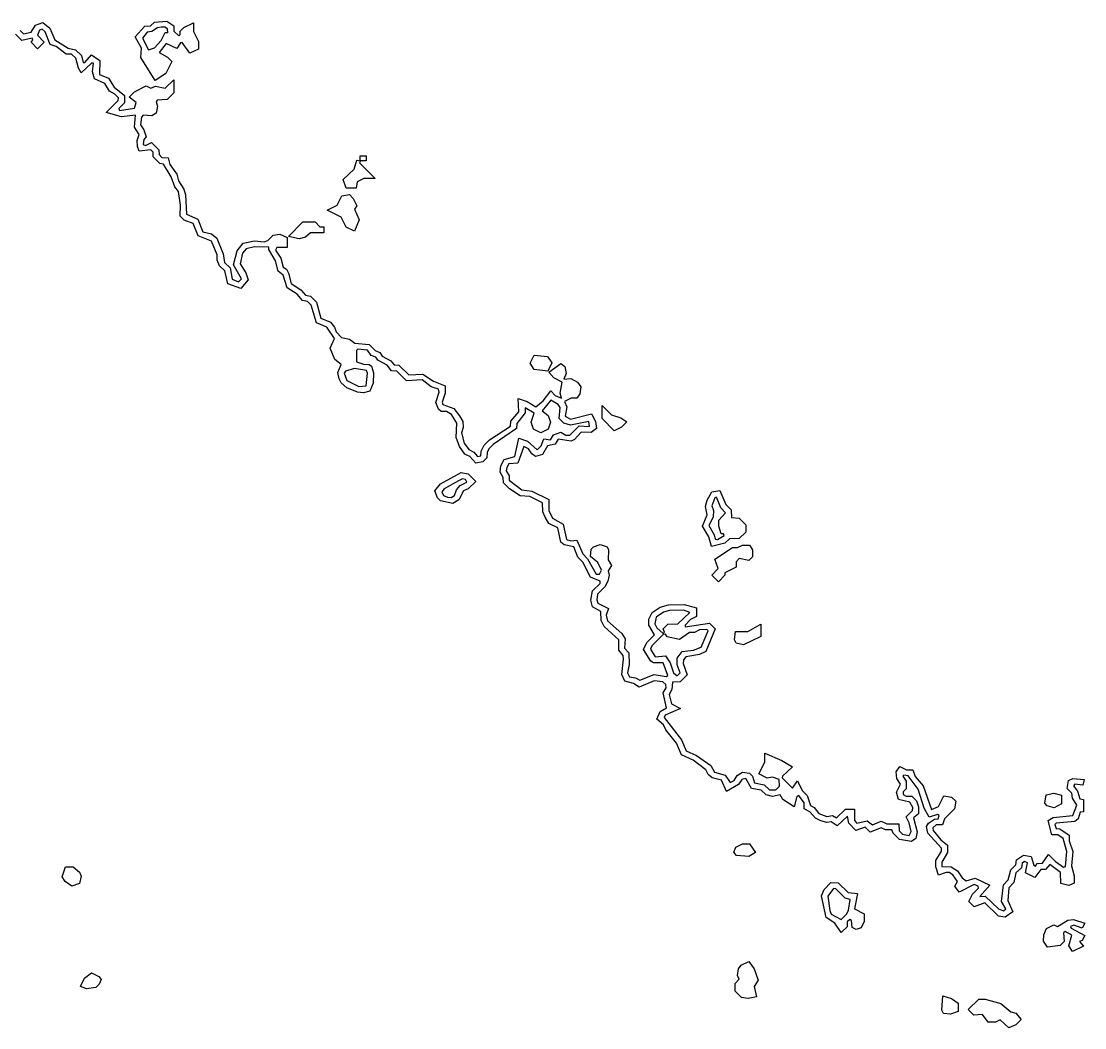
# Model space of a CAD drawing. Header units: metres. Extents: x 0 to 254, y 0 to 254.
# Drawn here: x 144.4 to 254.1, y 126.9 to 230.7 of the extents above; entities that cross this region are included whole.
import ezdxf

# ---------------------------------------------------------------- set-up
doc = ezdxf.new("R2010")
doc.units = ezdxf.units.M
doc.layers.add('contour_grooves', color=7, linetype='Continuous')

msp = doc.modelspace()

# ---------------------------------------------------------------- linework, layer by layer
at = {"layer": 'contour_grooves'}
msp.add_lwpolyline([(144.3, 229.75), (144.63, 229.42), (145.42, 229.59), (145.88, 230.32), (146.64, 230.58), (147.36, 229.99), (147.85, 228.81), (149.23, 227.95), (150.01, 227.77), (150.61, 227.17), (150.78, 226.47), (150.96, 226.48), (151.65, 227.24), (152.5, 226.67), (152.46, 225.21), (153.4, 224.84), (153.97, 223.93), (155.04, 223.07), (155.04, 222.32), (154.46, 221.73), (154.52, 221.52), (156.09, 221.74), (156.26, 222.35), (155.54, 222.9), (156.09, 223.45), (157.29, 224.05), (157.77, 223.81), (158.26, 224.03), (159.24, 223.83), (160.13, 224.69), (160.13, 223.33), (159.45, 222.65), (158.43, 222.59), (158.31, 222.39), (158.44, 221.96), (158.32, 221.25), (157.87, 220.95), (156.98, 221.04), (156.81, 220.81), (156.69, 220.02), (157.05, 219.53), (157.29, 218.8), (157.03, 218.53), (156.98, 218.01), (157.22, 217.91), (157.85, 218.22), (158.6, 217.47), (158.62, 216.97), (158.89, 216.68), (159.56, 216.63), (159.73, 215.94), (160.45, 214.94), (160.61, 214.25), (161.19, 213.39), (161.36, 212.82), (161.44, 210.83), (162.61, 210.31), (163.14, 209), (164.03, 208.8), (164.57, 208.35), (165.22, 206.72), (165.37, 205.84), (165.97, 205.29), (166.16, 204.11), (166.81, 203.83), (167.11, 204.16), (166.29, 205.6), (166.68, 207.04), (167.31, 207.82), (168.48, 208.07), (169.46, 207.98), (169.85, 208.12), (170.38, 208.64), (171.07, 208.75), (171.84, 208.4), (171.84, 207.38), (170.77, 207.38), (170.63, 207.12), (171.18, 206.28), (171.42, 205.35), (171.76, 205.13), (171.98, 204.73), (172.26, 203.67), (173.26, 203.02), (173.74, 202.47), (174.23, 202.36), (174.85, 201.74), (175.32, 200.09), (176.3, 199.68), (176.73, 199.17), (176.9, 198.68), (177.46, 198.11), (178.26, 197.91), (178.83, 197.53), (180.29, 197.38), (180.9, 196.74), (181.41, 196.56), (181.65, 196.18), (182.55, 195.7), (182.88, 195.28), (183.37, 195.25), (184.38, 194.25), (185.84, 194.32), (186.94, 193.58), (188.13, 193.1), (188.13, 192.36), (187.82, 191.43), (187.9, 191.17), (189.02, 190.79), (189.61, 190.03), (189.95, 189.45), (190, 188.81), (189.83, 188.27), (190.11, 187.21), (190.58, 186.54), (191.09, 186.28), (191.46, 185.81), (191.83, 185.89), (191.85, 186.37), (192.16, 186.98), (192.72, 187.55), (194.88, 188.95), (194.91, 189.48), (195.74, 190.42), (195.67, 191.81), (196.61, 191.49), (197.5, 190.93), (198.25, 191.55), (199.03, 192.58), (199.48, 192.12), (200.13, 191.83), (199.99, 192.36), (200.21, 193.48), (199.36, 193.94), (198.85, 194.53), (200.08, 195.43), (200.49, 195.12), (200.61, 194.4), (200.4, 193.79), (201.1, 193.87), (201.78, 193.48), (202.14, 193), (202.03, 192.3), (201.73, 191.85), (201.13, 191.85), (200.44, 191.48), (200.71, 190.93), (200.53, 189.98), (201.08, 189.68), (203.25, 190.23), (203.64, 189.45), (203.76, 188.72), (203.2, 188.29), (202.16, 188.33), (201.5, 187.58), (201.13, 187.4), (199.79, 187.6), (199.5, 187.08), (198.69, 186.91), (198.2, 186.04), (197.45, 185.83), (197.07, 186.09), (196.75, 186.61), (196.25, 186.84), (195.65, 185.15), (194.7, 185.05), (194.49, 184.7), (194.45, 184.34), (194.74, 183.84), (194.75, 183.39), (196.04, 182.38), (197.08, 182.26), (198.82, 181.4), (198.82, 180.25), (199.2, 179.47), (200.3, 178.85), (200.66, 177.27), (201.09, 177.14), (201.72, 177.2), (202.33, 175.8), (202.84, 175.28), (203.72, 173.69), (204.06, 173.69), (204.27, 174.11), (203.88, 174.89), (203.13, 175.5), (203.19, 176.25), (203.44, 176.51), (204.12, 176.74), (204.84, 176.49), (204.99, 176.19), (204.95, 175.17), (205.32, 174.59), (204.97, 174.04), (205.06, 173.58), (204.91, 172.96), (204.62, 172.38), (203.86, 171.61), (203.78, 171.05), (203.9, 170.71), (204.99, 170.16), (204.77, 169.47), (204.89, 168.88), (206.36, 167.57), (206.72, 167.03), (206.65, 166.07), (207.08, 165.56), (207.13, 164.36), (206.96, 163.5), (207.16, 163.1), (207.78, 163.01), (208.22, 162.75), (209.72, 163.32), (210.96, 163.13), (211.12, 163.22), (210.62, 164.54), (209.63, 164.54), (209.37, 164.71), (208.6, 165.91), (208.96, 166.63), (209.74, 167.44), (209.16, 168.41), (209.16, 169.06), (209.49, 169.73), (210.32, 170.27), (211.2, 170.53), (212.79, 170.57), (214.09, 170.23), (214.09, 169.32), (213.45, 169), (212.9, 168.44), (212.9, 168.25), (215.42, 168.64), (216, 168.06), (215.03, 165.72), (214.4, 165.4), (212.98, 165.17), (212.72, 164.86), (212.69, 164.46), (213.11, 163.31), (212.38, 162.59), (211.59, 162.54), (211.54, 161.78), (211.25, 161.29), (211.48, 160.32), (212.42, 159.83), (210.85, 159.14), (210.75, 158.91), (212.51, 156.61), (213.01, 155.46), (214.09, 154.99), (215.55, 153.94), (215.94, 153.25), (217.03, 152.96), (217.55, 152.19), (217.97, 152.4), (218.26, 152.91), (218.81, 153.27), (219.53, 153.16), (219.84, 152.85), (220.07, 152.15), (221.07, 151.96), (221.6, 151.44), (222.26, 151.44), (222.64, 151.83), (222.6, 152.5), (221.91, 152.73), (221.38, 152.65), (220.51, 153.08), (221.12, 154.3), (221.12, 155.23), (222.87, 154.48), (223.97, 153.81), (222.94, 152.84), (222.91, 152.67), (223.99, 151.62), (224.48, 152.36), (224.98, 151.36), (225.49, 150.84), (225.82, 149.84), (226.23, 149.62), (226.7, 149), (227.53, 148.69), (228.11, 148.78), (228.51, 148.55), (229.44, 149.44), (230.38, 149.44), (230.38, 148.28), (230.62, 148.01), (231.68, 148.24), (232.25, 147.82), (233.13, 148.2), (233.72, 147.92), (234.96, 147.92), (234.99, 147.2), (235.33, 146.87), (236.02, 146.74), (236.22, 147.13), (236.03, 148.02), (235.71, 148.66), (236.37, 149.3), (236.39, 149.61), (236.07, 150.18), (234.92, 150.44), (234.72, 151.21), (235.12, 152.02), (234.75, 152.62), (234.69, 153.29), (235.06, 153.86), (235.74, 153.52), (236.4, 153.51), (236.64, 152.82), (237.46, 151.85), (238.33, 149.4), (239.03, 149.71), (239.58, 150.83), (240.4, 150.69), (240.83, 150.26), (240.7, 149.48), (239.67, 148.45), (239.45, 147.82), (238.82, 147.82), (238.45, 147.53), (238.51, 147.24), (239.29, 146.3), (239.96, 145.72), (239.96, 144.98), (239.38, 143.97), (239.4, 143.52), (240.35, 143.5), (240.99, 143.08), (241.48, 142.37), (241.91, 142.04), (242.82, 142.34), (244.33, 141.59), (243.32, 140.43), (243.87, 140.48), (245.25, 139.16), (245.74, 138.95), (245.98, 139.15), (245.53, 139.92), (245.74, 141.64), (246.25, 142.16), (246.5, 143.2), (247.03, 143.69), (247.1, 144.23), (247.82, 144.71), (248.6, 144.58), (248.87, 143.67), (249.04, 143.58), (249.23, 143.84), (249.78, 143.88), (250.39, 144.78), (251.13, 144.04), (251.95, 143.48), (252.15, 143.53), (252.29, 145.08), (251.91, 146.41), (251.36, 146.8), (250.73, 146.81), (250.36, 148.27), (250.86, 148.59), (252.9, 148.8), (253.31, 149.85), (252.86, 150.57), (252.8, 151.09), (252.32, 151.58), (252.46, 152.4), (252.91, 152.62), (254.07, 152.49), (253.93, 151.91), (253.11, 152.02), (252.97, 151.84), (253.4, 151.29), (253.62, 150.52), (254, 150.46), (254, 149.18), (253.66, 149.14), (253.45, 148.46), (253.1, 148.17), (251.17, 147.99), (251.05, 147.86), (251.18, 147.44), (251.55, 147.41), (252.52, 146.76), (252.52, 146.17), (252.91, 145.07), (252.77, 143.59), (253.03, 142.57), (253.03, 141.83), (252.51, 141.57), (251.66, 141.78), (251.65, 142.92), (250.52, 143.75), (250.09, 143.24), (249.6, 143.21), (248.97, 142.41), (248.03, 142.88), (248.24, 143.91), (247.93, 144.06), (247.68, 143.87), (247.61, 143.4), (247.03, 142.87), (246.81, 141.87), (246.31, 141.33), (246.19, 140.04), (246.72, 138.84), (245.92, 138.31), (245.23, 138.42), (243.82, 139.79), (242.74, 139.36), (242.18, 139.92), (242.56, 140.67), (243.18, 141.3), (243.14, 141.51), (242.72, 141.67), (241.17, 140.87), (240.74, 141.5), (241, 142), (240.53, 142.66), (240.16, 142.9), (239.82, 142.9), (239.05, 142.65), (238.77, 143.49), (238.77, 144.14), (239.35, 145.13), (239.36, 145.41), (237.94, 146.96), (237.8, 147.67), (238, 148), (238.64, 148.42), (239.01, 148.46), (239.12, 148.81), (238.95, 148.91), (238.09, 148.61), (237.56, 149.54), (236.94, 151.52), (235.93, 152.9), (235.47, 152.95), (235.35, 152.84), (235.72, 152.32), (235.72, 151.56), (235.4, 151.23), (235.4, 150.97), (235.72, 150.8), (236.31, 150.8), (236.79, 150.32), (236.99, 149.7), (236.99, 148.98), (236.46, 148.56), (236.83, 147.11), (236.71, 146.42), (236.26, 146.12), (235.01, 146.33), (234.36, 146.98), (234.24, 147.31), (233.57, 147.32), (233.12, 147.52), (232, 147.09), (231.49, 147.59), (230.51, 147.26), (229.78, 148), (229.66, 148.71), (228.59, 147.74), (227.98, 148.13), (227.51, 148.07), (226.92, 148.25), (226.34, 148.51), (225.77, 149.17), (225.2, 149.47), (225.18, 150.11), (224.64, 150.84), (224.43, 150.77), (224.16, 149.67), (222.97, 150.46), (222.71, 150.91), (221.93, 150.74), (221.27, 150.91), (220.73, 151.42), (219.74, 151.57), (219.18, 152.6), (218.76, 152.52), (218.42, 151.98), (217.18, 151.26), (216.65, 152.43), (215.69, 152.68), (215.27, 153.03), (215.05, 153.51), (213.73, 154.5), (212.54, 155.04), (212.01, 156.27), (210.9, 157.64), (210.67, 158.14), (209.99, 158.72), (210.32, 159.53), (210.97, 159.89), (210.63, 161.43), (210.94, 161.95), (210.91, 162.29), (210.59, 162.58), (209.71, 162.7), (208.17, 162.03), (207.58, 162.42), (206.69, 162.66), (206.36, 163.32), (206.53, 164.92), (206.49, 165.3), (206.06, 165.83), (206.07, 166.91), (204.56, 168.3), (204.23, 168.92), (204.21, 169.85), (203.35, 170.31), (203.18, 171), (203.35, 171.96), (204.12, 172.73), (204.15, 172.97), (203.12, 173.37), (202.35, 174.92), (201.83, 175.44), (201.43, 176.52), (200.41, 176.7), (200.07, 176.98), (199.78, 178.46), (198.83, 178.92), (198.45, 179.55), (198.22, 180.13), (198.18, 181.03), (196.89, 181.69), (195.88, 181.76), (194.77, 182.5), (194.15, 183.12), (194.14, 183.67), (193.83, 184.2), (193.9, 184.86), (194.23, 185.53), (195.32, 185.84), (195.73, 187.71), (196.62, 187.42), (197.65, 186.51), (198.04, 186.93), (198.33, 187.66), (199.02, 187.55), (199.32, 188.07), (200.09, 188.33), (200.6, 188.01), (201.01, 188.01), (201.98, 189), (203.04, 188.92), (202.98, 189.42), (201.06, 189.04), (200.39, 189.26), (199.91, 189.74), (200.02, 190.89), (199.81, 191.18), (199.04, 191.64), (198.16, 190.54), (198.77, 190.06), (199, 189.35), (198.76, 188.63), (198.01, 188.26), (197.25, 188.64), (197.01, 189.35), (197.32, 190.29), (196.41, 190.83), (196.39, 190.31), (195.52, 189.23), (195.51, 188.72), (193.1, 187.07), (192.65, 186.62), (192.46, 186.22), (192.45, 185.67), (192.04, 185.26), (191.29, 185.13), (190.67, 185.81), (190.16, 186.07), (189.61, 186.85), (189.27, 187.77), (189.36, 189.25), (188.79, 190.17), (188.29, 190.47), (187.72, 190.48), (187.45, 190.7), (187.17, 191.38), (187.52, 192.45), (187.46, 192.77), (186.68, 193.02), (185.75, 193.72), (184.14, 193.64), (183.14, 194.63), (182.59, 194.65), (182.15, 195.23), (181.2, 195.75), (180.99, 196.07), (180.51, 196.23), (180.13, 196.78), (179.14, 196.89), (178.99, 196.76), (178.98, 195.6), (179.73, 195.34), (180.31, 195.32), (180.54, 195.13), (180.76, 194.46), (180.7, 193.4), (180.38, 192.57), (179.71, 192.4), (179.11, 192.45), (178, 192.92), (177.4, 193.42), (177.19, 193.84), (177.08, 194.49), (177.42, 195.3), (176.77, 195.83), (176.29, 196.99), (176.72, 197.99), (175.94, 199.17), (174.88, 199.61), (174.31, 201.43), (173.93, 201.8), (173.41, 201.91), (172.86, 202.57), (171.83, 203.23), (171.41, 204.52), (170.9, 204.94), (170.63, 206.01), (169.93, 207.17), (169.94, 207.43), (168.48, 207.46), (167.6, 207.26), (167.23, 206.79), (166.97, 205.7), (167.57, 204.76), (167.8, 204.06), (167.05, 203.15), (165.72, 203.64), (165.39, 204.96), (164.87, 205.48), (164.62, 206.09), (164.62, 206.62), (164.02, 208.02), (162.66, 208.59), (162.14, 209.87), (161.21, 210.21), (160.8, 210.62), (160.84, 211.74), (160.63, 213.15), (160.26, 213.63), (159.88, 214.68), (159.09, 215.97), (158.69, 216.03), (158, 216.72), (158, 217.21), (157.78, 217.44), (156.57, 217.31), (156.38, 217.8), (156.36, 218.41), (156.58, 219.03), (156.1, 219.79), (156.18, 221.02), (154.74, 220.87), (153.17, 221.29), (154.41, 222.53), (154.44, 222.81), (154.06, 223.21), (153.49, 223.5), (153.03, 224.31), (151.94, 224.78), (151.76, 225.49), (151.85, 226.38), (151.65, 226.39), (150.57, 225.41), (150.29, 225.88), (150.03, 226.9), (149.59, 227.32), (149.04, 227.33), (148, 228.1), (147.39, 228.31), (146.86, 229.64), (146.57, 229.89), (146.29, 229.8), (146.06, 229.29), (146.77, 228.55), (146.09, 227.87), (145.41, 228.55), (145.61, 228.78), (145.54, 228.96), (144.47, 228.73), (143.81, 229.39)], dxfattribs=at)
for points in [[(156.16, 229.12), (157.15, 230.2), (157.73, 230.25), (158.16, 230.61), (159.41, 230.72), (160.13, 230.24), (160.15, 229.68), (160.65, 229.23), (160.8, 229.34), (160.8, 229.69), (161.18, 230.07), (162.17, 230.56), (162.17, 229.65), (162.68, 228.62), (162.68, 227.85), (161.81, 227.42), (161, 228.52), (160.83, 228.49), (160.44, 227.91), (159.35, 228.42), (158.64, 227.5), (159.5, 227.01), (159.94, 226.57), (159.31, 225.32), (158.2, 224.6), (156.72, 226.97), (156.81, 227.95), (156.16, 229.12)], [(156.92, 228.97), (157.54, 227.78), (158.16, 227.98), (158.82, 228.73), (159.24, 229.56), (159.51, 229.55), (159.5, 229.93), (159.23, 230.11), (158.83, 230.11), (158.45, 230.04), (157.88, 229.65), (157.39, 229.59), (156.92, 228.97)], [(177.63, 214.41), (178.74, 215.47), (179.04, 216.38), (179.36, 216.32), (179.38, 216.84), (179.98, 216.84), (179.98, 216.33), (179.41, 216.33), (179.31, 216.13), (180.92, 214.51), (179.76, 214.5), (179.05, 214.15), (178.96, 213.49), (177.94, 213.49), (177.63, 214.41)], [(175.96, 211.24), (176.98, 211.76), (177.48, 212.71), (178.26, 212.84), (178.66, 212.44), (179.03, 211.69), (178.77, 211.33), (179.27, 210.24), (178.8, 209.06), (177.93, 209.49), (177.4, 210.52), (175.96, 211.24)], [(171.97, 208.52), (173.45, 210.02), (174.72, 210.02), (175.22, 209.52), (175.61, 209.51), (175.61, 208.91), (174.23, 208.9), (173.73, 208.43), (173.07, 208.26), (171.97, 208.52)], [(198.74, 194.63), (197.33, 194.79), (196.9, 195.44), (197.31, 196.27), (198.69, 196.14), (199.16, 195.48), (198.74, 194.63)], [(178.77, 194.91), (177.87, 194.64), (177.72, 194.41), (178.01, 193.66), (179.22, 193.05), (179.98, 193.11), (180.13, 194.42), (180.03, 194.69), (178.77, 194.91)], [(204.33, 191.1), (205.32, 190.11), (206.27, 189.81), (206.88, 189.4), (206.33, 188.85), (205.58, 188.48), (204.33, 189.74), (204.33, 191.1)], [(187.06, 182.28), (187.65, 182.99), (189.8, 184.16), (190.52, 184.04), (191.31, 183.25), (190.53, 182.48), (190.02, 182.29), (189.56, 181.37), (188.92, 180.98), (187.66, 181.24), (187.35, 181.55), (187.06, 182.28)], [(189.11, 181.8), (189.3, 182.37), (189.69, 182.82), (190.37, 183.16), (190.24, 183.46), (189.94, 183.52), (189.5, 183.32), (188.02, 182.49), (187.78, 182.19), (187.97, 181.79), (188.39, 181.62), (188.77, 181.6), (189.11, 181.8)], [(214.69, 178.62), (215.19, 179.81), (215, 180.68), (215.16, 181.32), (215.66, 182.17), (216.47, 182.3), (217.1, 180.87), (217.65, 180.32), (217.68, 179.54), (218.49, 179.47), (219.18, 178.79), (219.18, 178.03), (218.49, 177.35), (217.49, 177.34), (217, 176.88), (215.63, 176.55), (215.33, 177.54), (214.69, 178.62)], [(215.78, 179.58), (215.35, 178.7), (215.9, 177.76), (216, 177.31), (216.25, 177.26), (216.92, 177.66), (216.86, 177.83), (216.62, 177.86), (216.37, 178.62), (216.37, 179.27), (217.05, 180.01), (216.58, 180.54), (216.13, 181.63), (215.95, 181.55), (215.64, 180.75), (215.82, 180.24), (215.78, 179.58)], [(215.65, 173.58), (216.31, 174.26), (215.98, 175.22), (217.79, 176.42), (218.3, 176.43), (218.81, 176.67), (219.55, 176.67), (219.86, 176.21), (219.86, 175.49), (219.47, 175.1), (218.47, 175.29), (218.17, 174.96), (218.16, 174.41), (217, 173.82), (217.01, 173.58), (216.33, 172.9), (215.65, 173.58)], [(210.66, 169.76), (209.92, 169.25), (209.76, 168.58), (209.97, 168.15), (210.63, 167.56), (210.77, 167.71), (210.62, 168.04), (211.12, 168.53), (212.14, 168.55), (213.38, 169.74), (212.74, 169.97), (211.29, 169.93), (210.66, 169.76)], [(210.65, 167.47), (209.46, 166.28), (209.34, 165.94), (209.82, 165.16), (210.88, 165.25), (211.34, 164.55), (211.69, 163.52), (212.09, 163.19), (212.4, 163.52), (212.09, 164.35), (212.09, 165.02), (212.59, 165.7), (213.77, 165.86), (214.57, 166.16), (215.28, 167.84), (215.15, 167.98), (214.39, 167.93), (213.86, 167.68), (213.34, 167.67), (212.32, 166.95), (211.04, 167.21), (210.86, 167.51), (210.65, 167.47)], [(217.98, 166.9), (218.11, 167.77), (219.36, 167.77), (220.7, 168.54), (220.7, 167.25), (218.91, 166.39), (218.17, 166.57), (217.98, 166.9)], [(250.03, 150.07), (250.17, 150.91), (250.95, 151.11), (251.75, 150.9), (251.75, 149.98), (250.98, 149.59), (250.26, 149.8), (250.03, 150.07)], [(217.94, 145.01), (218.13, 145.54), (218.81, 145.88), (219.54, 145.88), (220.15, 144.97), (219.46, 144.56), (218.21, 144.67), (217.94, 145.01)], [(148.62, 142.47), (148.98, 143.5), (149.74, 143.5), (150.42, 142.95), (150.57, 142.55), (150.42, 141.79), (149.61, 141.52), (148.92, 141.97), (148.62, 142.47)], [(226.96, 140.51), (227.25, 141.17), (227.92, 141.89), (228.68, 141.86), (229.71, 140.86), (230.7, 140.75), (230.38, 139.18), (231.39, 138.64), (231.39, 137.87), (231.05, 137.19), (230.56, 137.03), (230.13, 137.24), (230.07, 137.97), (229.9, 138.07), (229.62, 137.81), (229.61, 137.31), (229.01, 136.71), (228.35, 137.7), (227.45, 138.27), (226.96, 140.51)], [(227.98, 138.62), (229, 138.06), (229.58, 138.64), (229.77, 139.04), (229.92, 140.12), (229.43, 140.28), (228.45, 141.24), (228.2, 141.28), (227.61, 140.48), (227.83, 139), (227.98, 138.62)], [(249.88, 135.83), (249.92, 136.49), (250.2, 137.14), (250.94, 137.51), (251.34, 137.36), (252.38, 137.98), (252.98, 138.08), (254.13, 137.7), (253.87, 137.17), (253.01, 137.47), (252.67, 137.35), (252.73, 137.16), (254.13, 136.43), (253.87, 135.89), (253.58, 135.81), (254, 135.32), (252.88, 134.76), (252.48, 135.35), (252.81, 136.44), (252.12, 136.83), (251.93, 136.7), (252.01, 135.78), (251.6, 135.37), (250.29, 135.21), (249.88, 135.83)], [(218.07, 130.69), (218.07, 131.45), (218.48, 131.91), (218.31, 132.3), (218.42, 132.97), (218.67, 133.34), (219.48, 133.74), (220.04, 132.99), (220.43, 131.81), (220.01, 131.15), (220.26, 130.08), (219.39, 129.9), (218.73, 130.03), (218.07, 130.69)], [(150.51, 131.17), (150.94, 132.03), (151.66, 132.57), (152.39, 132.2), (152.64, 131.89), (152.45, 131.41), (152.1, 131.06), (151.13, 130.92), (150.51, 131.17)], [(239.38, 128.71), (239.49, 130.2), (240.39, 129.9), (241.07, 129.45), (241.07, 128.57), (240.29, 128.31), (239.56, 128.37), (239.38, 128.71)], [(242.12, 128.78), (243.19, 129.84), (243.87, 129.84), (245.48, 129.39), (246.52, 128.55), (247.04, 128.41), (247.58, 127.74), (247.04, 127.2), (246.29, 126.9), (245.4, 127.7), (244.93, 127.46), (244.18, 127.46), (243.6, 128.25), (242.7, 128.21), (242.12, 128.78)]]:
    msp.add_lwpolyline(points, close=True, dxfattribs=at)

doc.saveas('drawing.dxf')
